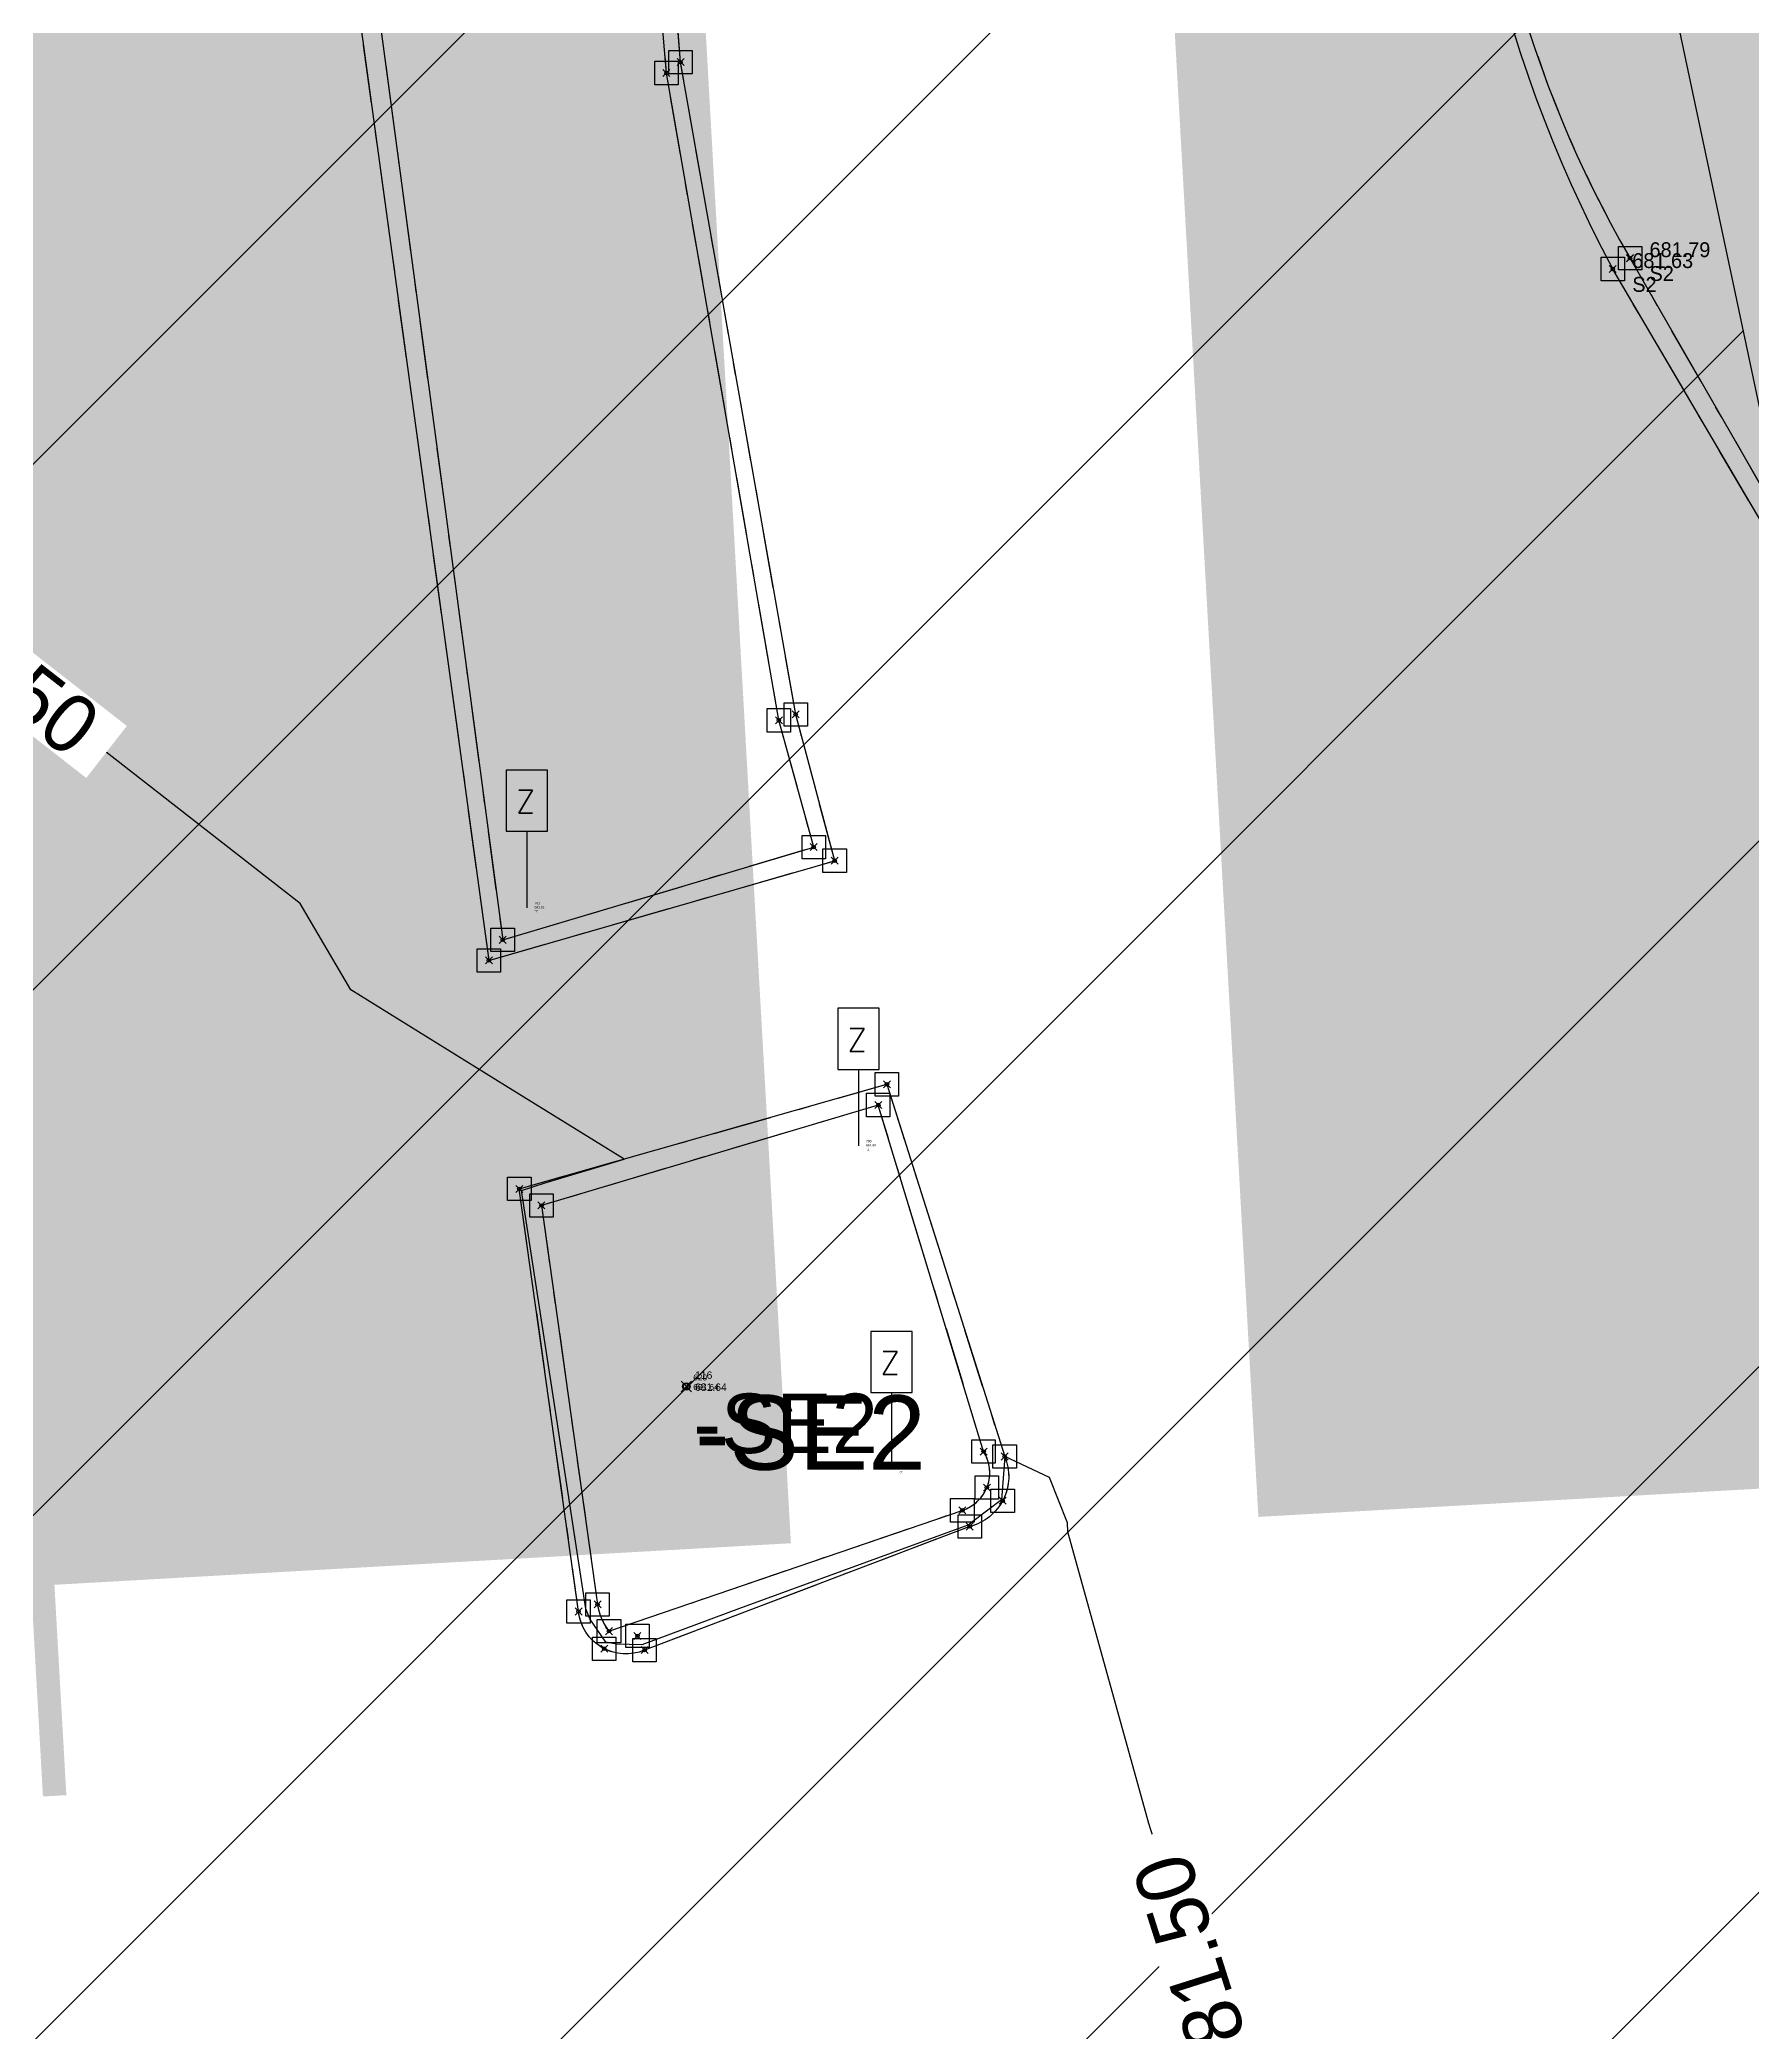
# Model space of a CAD drawing. Extents: x 350769 to 354978, y 6304672 to 6307963.
# Drawn here: x 352784.64 to 352799.26, y 6305531.52 to 6305548.54 of the extents above; entities that cross this region are included whole.
import ezdxf

# ---------------------------------------------------------------- set-up
doc = ezdxf.new("R2010")
doc.units = 0
doc.header["$PDMODE"] = 35
doc.header["$PDSIZE"] = 0.03
doc.linetypes.add('CONTINUOS', pattern=[0])
doc.linetypes.add('JPG_DASHDOT', pattern=[1, 0.5, -0.25, 0, -0.25])
doc.layers.get('0').update_dxf_attribs({"linetype": 'CONTINUOUS'})
for name, color, linetype in [('0-LEVANTAMIENTO 2020.SEP', 252, 'CONTINUOUS'), ('03_S2_Pav ext_Borde vereda', 7, 'CONTINUOUS'), ('1-PAVIMENTO', 161, 'CONTINUOUS'), ('1-SOLERA', 212, 'CONTINUOUS'), ('C-TINN', 5, 'CONTINUOUS'), ('C-TOPO-MINR', 8, 'CONTINUOUS'), ('TOP-URB-SOLERAS', 2, 'JPG_DASHDOT'), ('V-NODE DIC 2005', 4, 'CONTINUOUS'), ('V-NODE-TEXT', 1, 'CONTINUOUS'), ('V-NODE-TEXT DIC 2005', 2, 'CONTINUOUS'), ('V-NODE-TEXT4', 4, 'CONTINUOUS'), ('Z-Z', 253, 'CONTINUOUS')]:
    doc.layers.add(name, color=color, linetype=linetype)
doc.layers.add('0_ASD_TOPOGRAFIA_ELEMENTOS', color=7, linetype='CONTINUOS', lineweight=5, true_color=0xbdbdbd)
doc.styles.add('A', font='arial.ttf', dxfattribs={"height": 2})
doc.styles.add('ROMANS', font='romans.shx', dxfattribs={"width": 0.65})

# ---------------------------------------------------------------- blocks, each defined once
blk = doc.blocks.new('Z')
for p, q in [((0.81, 5.399), (-0.81, 5.399)), ((-0.81, 5.399), (-0.81, 3)), ((0.81, 3), (0.81, 5.399)), ((-0.81, 3), (0.81, 3)), ((0, 3), (0, 0))]:
    blk.add_line(p, q)
at = {"style": 'ROMANS'}
blk.add_text('Z', height=0.9, rotation=360, dxfattribs=at).set_placement((-0.437, 3.706))
blk = doc.blocks.new('*U747', base_point=(352791.911, 6305536.329))
at = {"layer": 'Z-Z', "linetype": 'ByBlock', "lineweight": -2, "xscale": 0.2179037244193388, "yscale": 0.2179037244193388, "zscale": 0.2179037244193388}
blk.add_blockref('Z', (352791.911, 6305536.329), dxfattribs=at)
at = {"layer": 'V-NODE-TEXT', "linetype": 'ByBlock', "char_height": 0.02}
for s, insert, attachment_point in [('699', (352791.976, 6305536.369), 4), ('681.74', (352791.976, 6305536.344), 1), ('°Z', (352791.976, 6305536.299), 4)]:
    blk.add_mtext(s, dxfattribs=dict(at, insert=insert, attachment_point=attachment_point))
blk = doc.blocks.new('*U748', base_point=(352791.629, 6305539.09))
at = {"layer": 'Z-Z', "linetype": 'ByBlock', "lineweight": -2, "xscale": 0.2179037244193388, "yscale": 0.2179037244193388, "zscale": 0.2179037244193388}
blk.add_blockref('Z', (352791.629, 6305539.09), dxfattribs=at)
at = {"layer": 'V-NODE-TEXT', "linetype": 'ByBlock', "char_height": 0.02}
for s, insert, attachment_point in [('700', (352791.694, 6305539.13), 4), ('681.69', (352791.694, 6305539.105), 1), ('°Z', (352791.694, 6305539.06), 4)]:
    blk.add_mtext(s, dxfattribs=dict(at, insert=insert, attachment_point=attachment_point))
blk = doc.blocks.new('*U749', base_point=(352788.797, 6305541.124))
at = {"layer": 'Z-Z', "linetype": 'ByBlock', "lineweight": -2, "xscale": 0.2179037244193388, "yscale": 0.2179037244193388, "zscale": 0.2179037244193388}
blk.add_blockref('Z', (352788.797, 6305541.124), dxfattribs=at)
at = {"layer": 'V-NODE-TEXT', "linetype": 'ByBlock', "char_height": 0.02}
for s, insert, attachment_point in [('701', (352788.862, 6305541.164), 4), ('681.61', (352788.862, 6305541.139), 1), ('°Z', (352788.862, 6305541.094), 4)]:
    blk.add_mtext(s, dxfattribs=dict(at, insert=insert, attachment_point=attachment_point))
blk = doc.blocks.new('*U814', base_point=(352790.159, 6305537.035))
at = {"layer": 'V-NODE-TEXT4', "lineweight": -2}
for p, q in [((352790.123, 6305536.999), (352790.195, 6305537.071)), ((352790.123, 6305537.071), (352790.195, 6305536.999))]:
    blk.add_line(p, q, dxfattribs=at)
blk.add_circle((352790.159, 6305537.035), 0.0254, dxfattribs=at)
at = {"layer": 'V-NODE-TEXT4', "linetype": 'ByBlock', "style": 'A'}
for s, insert, char_height, attachment_point in [('620', (352790.218, 6305537.086), 0.0508, 7), ('681.64', (352790.218, 6305537.056), 0.0508, 1), ('-SE2', (352790.218, 6305536.974), 0.508, 1)]:
    blk.add_mtext(s, dxfattribs=dict(at, insert=insert, char_height=char_height, attachment_point=attachment_point))
blk = doc.blocks.new('*U818', base_point=(352790.159, 6305537.035))
at = {"layer": 'V-NODE-TEXT4', "lineweight": -2}
for p, q in [((352790.114, 6305536.99), (352790.204, 6305537.08)), ((352790.114, 6305537.08), (352790.204, 6305536.99))]:
    blk.add_line(p, q, dxfattribs=at)
blk.add_circle((352790.159, 6305537.035), 0.0318, dxfattribs=at)
at = {"layer": 'V-NODE-TEXT4', "linetype": 'ByBlock', "style": 'A'}
for s, insert, char_height, attachment_point in [('116', (352790.233, 6305537.099), 0.0635, 7), ('681.64', (352790.233, 6305537.061), 0.0635, 1), ('-SE2', (352790.233, 6305536.959), 0.635, 1)]:
    blk.add_mtext(s, dxfattribs=dict(at, insert=insert, char_height=char_height, attachment_point=attachment_point))
blk = doc.blocks.new('*U1327')
at = {"color": 0, "linetype": 'ByBlock', "lineweight": -2, "transparency": 16777216}
blk.add_point((0, 0), dxfattribs=at)
blk = doc.blocks.new('*U2148', base_point=(352798.132, 6305546.524))
at = {"layer": 'V-NODE-TEXT DIC 2005', "linetype": 'ByBlock', "char_height": 0.127}
for s, insert, attachment_point in [('681.63', (352798.299, 6305546.595), 4), ('S2', (352798.299, 6305546.456), 1)]:
    blk.add_mtext(s, dxfattribs=dict(at, insert=insert, attachment_point=attachment_point))
blk = doc.blocks.new('*U2149', base_point=(352798.132, 6305546.524))
at = {"layer": 'V-NODE-TEXT DIC 2005', "color": 2, "lineweight": -2}
blk.add_blockref('*U2148', (352798.132, 6305546.524), dxfattribs=at)
blk = doc.blocks.new('*U2146', base_point=(352798.279, 6305546.617))
at = {"layer": 'V-NODE-TEXT DIC 2005', "linetype": 'ByBlock', "char_height": 0.127}
for s, insert, attachment_point in [('681.79', (352798.446, 6305546.688), 4), ('S2', (352798.446, 6305546.549), 1)]:
    blk.add_mtext(s, dxfattribs=dict(at, insert=insert, attachment_point=attachment_point))
blk = doc.blocks.new('*U2147', base_point=(352798.279, 6305546.617))
at = {"layer": 'V-NODE-TEXT DIC 2005', "color": 2, "lineweight": -2}
blk.add_blockref('*U2146', (352798.279, 6305546.617), dxfattribs=at)
blk = doc.blocks.new('*U5026', base_point=(352791.911, 6305536.329))
at = {"layer": 'Z-Z', "linetype": 'ByBlock', "lineweight": -2, "xscale": 0.2179037244193388, "yscale": 0.2179037244193388, "zscale": 0.2179037244193388}
blk.add_blockref('Z', (352791.911, 6305536.329), dxfattribs=at)
at = {"layer": 'V-NODE-TEXT', "linetype": 'ByBlock', "char_height": 0.02}
for s, insert, attachment_point in [('699', (352791.976, 6305536.369), 4), ('681.74', (352791.976, 6305536.344), 1), ('°Z', (352791.976, 6305536.299), 4)]:
    blk.add_mtext(s, dxfattribs=dict(at, insert=insert, attachment_point=attachment_point))
blk = doc.blocks.new('*U5027', base_point=(352791.629, 6305539.09))
at = {"layer": 'Z-Z', "linetype": 'ByBlock', "lineweight": -2, "xscale": 0.2179037244193388, "yscale": 0.2179037244193388, "zscale": 0.2179037244193388}
blk.add_blockref('Z', (352791.629, 6305539.09), dxfattribs=at)
at = {"layer": 'V-NODE-TEXT', "linetype": 'ByBlock', "char_height": 0.02}
for s, insert, attachment_point in [('700', (352791.694, 6305539.13), 4), ('681.69', (352791.694, 6305539.105), 1), ('°Z', (352791.694, 6305539.06), 4)]:
    blk.add_mtext(s, dxfattribs=dict(at, insert=insert, attachment_point=attachment_point))
blk = doc.blocks.new('*U5028', base_point=(352788.797, 6305541.124))
at = {"layer": 'Z-Z', "linetype": 'ByBlock', "lineweight": -2, "xscale": 0.2179037244193388, "yscale": 0.2179037244193388, "zscale": 0.2179037244193388}
blk.add_blockref('Z', (352788.797, 6305541.124), dxfattribs=at)
at = {"layer": 'V-NODE-TEXT', "linetype": 'ByBlock', "char_height": 0.02}
for s, insert, attachment_point in [('701', (352788.862, 6305541.164), 4), ('681.61', (352788.862, 6305541.139), 1), ('°Z', (352788.862, 6305541.094), 4)]:
    blk.add_mtext(s, dxfattribs=dict(at, insert=insert, attachment_point=attachment_point))
blk = doc.blocks.new('*U5093', base_point=(352790.159, 6305537.035))
at = {"layer": 'V-NODE-TEXT4', "lineweight": -2}
for p, q in [((352790.123, 6305536.999), (352790.195, 6305537.071)), ((352790.123, 6305537.071), (352790.195, 6305536.999))]:
    blk.add_line(p, q, dxfattribs=at)
blk.add_circle((352790.159, 6305537.035), 0.0254, dxfattribs=at)
at = {"layer": 'V-NODE-TEXT4', "linetype": 'ByBlock', "style": 'A'}
for s, insert, char_height, attachment_point in [('620', (352790.218, 6305537.086), 0.0508, 7), ('681.64', (352790.218, 6305537.056), 0.0508, 1), ('-SE2', (352790.218, 6305536.974), 0.508, 1)]:
    blk.add_mtext(s, dxfattribs=dict(at, insert=insert, char_height=char_height, attachment_point=attachment_point))
blk = doc.blocks.new('*U5097', base_point=(352790.159, 6305537.035))
at = {"layer": 'V-NODE-TEXT4', "lineweight": -2}
for p, q in [((352790.114, 6305536.99), (352790.204, 6305537.08)), ((352790.114, 6305537.08), (352790.204, 6305536.99))]:
    blk.add_line(p, q, dxfattribs=at)
blk.add_circle((352790.159, 6305537.035), 0.0318, dxfattribs=at)
at = {"layer": 'V-NODE-TEXT4', "linetype": 'ByBlock', "style": 'A'}
for s, insert, char_height, attachment_point in [('116', (352790.233, 6305537.099), 0.0635, 7), ('681.64', (352790.233, 6305537.061), 0.0635, 1), ('-SE2', (352790.233, 6305536.959), 0.635, 1)]:
    blk.add_mtext(s, dxfattribs=dict(at, insert=insert, char_height=char_height, attachment_point=attachment_point))
blk = doc.blocks.new('TOPOGRAFIA')
at = {"layer": '1-PAVIMENTO', "color": 9, "true_color": 0xbdbdbd}
for p, q in [((390786.652, 6302553.941), (390788.472, 6302540.674)), ((390790.109, 6302548.347), (390789.672, 6302553.901)), ((390791.093, 6302542.775), (390790.109, 6302548.347)), ((390800.349, 6302542.702), (390798.072, 6302546.58)), ((390791.426, 6302541.526), (390791.093, 6302542.775)), ((390788.472, 6302540.674), (390791.426, 6302541.526))]:
    blk.add_line(p, q, dxfattribs=at)
at = {"layer": '1-PAVIMENTO', "color": 9, "true_color": 0xbdbdbd, "flags": 128}
blk.add_lwpolyline([(390791.872, 6302539.616), (390792.878, 6302536.437, -0.459599), (390792.58, 6302535.839), (390789.802, 6302534.783, -0.503533), (390789.238, 6302535.113), (390788.732, 6302538.723)], format="xyb", close=True, dxfattribs=at)
at = {"layer": '1-PAVIMENTO', "color": 9, "true_color": 0xbdbdbd}
blk.add_arc((390808.236, 6302552.017), 11.527, 176.3051, 208.1455, dxfattribs=at)
at = {"layer": '1-SOLERA', "color": 9, "true_color": 0xbdbdbd, "flags": 128}
for points in [[(390788.59, 6302540.85), (390791.247, 6302541.642), (390790.949, 6302542.725), (390789.989, 6302548.254), (390789.507, 6302553.88), (390789.369, 6302568.667, 0.906082), (390784.931, 6302567.507), (390786.837, 6302553.951), (390788.59, 6302540.85)], [(390796.876, 6302551.635, 0.130305), (390798.211, 6302546.687)], [(390789.498, 6302534.945), (390792.516, 6302535.977, 0.491328), (390792.698, 6302536.479), (390791.798, 6302539.439), (390788.921, 6302538.581), (390789.4, 6302535.173, 0.133949), (390789.498, 6302534.945, 2.423065)]]:
    blk.add_lwpolyline(points, format="xyb", dxfattribs=at)
blk.add_lwpolyline([(390800.473, 6302542.76), (390798.211, 6302546.687)], dxfattribs=at)
at = {"layer": 'C-TINN', "color": 9, "linetype": 'Continuous', "lineweight": -3, "true_color": 0xbdbdbd}
for points, elevation in [([(390789.889, 6302548.154), (390789.889, 6302548.354), (390790.089, 6302548.354), (390790.089, 6302548.154), (390789.889, 6302548.154)], 681.801), ([(390790.009, 6302548.247), (390790.009, 6302548.447), (390790.209, 6302548.447), (390790.209, 6302548.247), (390790.009, 6302548.247)], 681.637), ([(390797.972, 6302546.48), (390797.972, 6302546.68), (390798.172, 6302546.68), (390798.172, 6302546.48), (390797.972, 6302546.48)], 681.63), ([(390798.12, 6302546.572), (390798.12, 6302546.772), (390798.32, 6302546.772), (390798.32, 6302546.572), (390798.12, 6302546.572)], 681.79), ([(390790.993, 6302542.675), (390790.993, 6302542.875), (390791.193, 6302542.875), (390791.193, 6302542.675), (390790.993, 6302542.675)], 681.555), ([(390790.849, 6302542.625), (390790.849, 6302542.825), (390791.049, 6302542.825), (390791.049, 6302542.625), (390790.849, 6302542.625)], 681.725), ([(390791.147, 6302541.542), (390791.147, 6302541.742), (390791.347, 6302541.742), (390791.347, 6302541.542), (390791.147, 6302541.542)], 681.701), ([(390791.326, 6302541.426), (390791.326, 6302541.626), (390791.526, 6302541.626), (390791.526, 6302541.426), (390791.326, 6302541.426)], 681.55), ([(390788.49, 6302540.75), (390788.49, 6302540.95), (390788.69, 6302540.95), (390788.69, 6302540.75), (390788.49, 6302540.75)], 681.661), ([(390788.372, 6302540.574), (390788.372, 6302540.774), (390788.572, 6302540.774), (390788.572, 6302540.574), (390788.372, 6302540.574)], 681.517), ([(390791.772, 6302539.516), (390791.772, 6302539.716), (390791.972, 6302539.716), (390791.972, 6302539.516), (390791.772, 6302539.516)], 681.535), ([(390791.698, 6302539.339), (390791.698, 6302539.539), (390791.898, 6302539.539), (390791.898, 6302539.339), (390791.698, 6302539.339)], 681.681), ([(390788.632, 6302538.623), (390788.632, 6302538.823), (390788.832, 6302538.823), (390788.832, 6302538.623), (390788.632, 6302538.623)], 681.486), ([(390788.821, 6302538.481), (390788.821, 6302538.681), (390789.021, 6302538.681), (390789.021, 6302538.481), (390788.821, 6302538.481)], 681.632), ([(390792.598, 6302536.379), (390792.598, 6302536.579), (390792.798, 6302536.579), (390792.798, 6302536.379), (390792.598, 6302536.379)], 681.664), ([(390792.778, 6302536.337), (390792.778, 6302536.537), (390792.978, 6302536.537), (390792.978, 6302536.337), (390792.778, 6302536.337)], 681.5), ([(390792.626, 6302536.072), (390792.626, 6302536.272), (390792.826, 6302536.272), (390792.826, 6302536.072), (390792.626, 6302536.072)], 681.654), ([(390792.416, 6302535.877), (390792.416, 6302536.077), (390792.616, 6302536.077), (390792.616, 6302535.877), (390792.416, 6302535.877)], 681.643), ([(390792.761, 6302535.959), (390792.761, 6302536.159), (390792.961, 6302536.159), (390792.961, 6302535.959), (390792.761, 6302535.959)], 681.487), ([(390792.48, 6302535.739), (390792.48, 6302535.939), (390792.68, 6302535.939), (390792.68, 6302535.739), (390792.48, 6302535.739)], 681.482), ([(390789.138, 6302535.013), (390789.138, 6302535.213), (390789.338, 6302535.213), (390789.338, 6302535.013), (390789.138, 6302535.013)], 681.44), ([(390789.3, 6302535.073), (390789.3, 6302535.273), (390789.5, 6302535.273), (390789.5, 6302535.073), (390789.3, 6302535.073)], 681.599), ([(390789.398, 6302534.845), (390789.398, 6302535.045), (390789.598, 6302535.045), (390789.598, 6302534.845), (390789.398, 6302534.845)], 681.603), ([(390789.357, 6302534.695), (390789.357, 6302534.895), (390789.557, 6302534.895), (390789.557, 6302534.695), (390789.357, 6302534.695)], 681.44), ([(390789.641, 6302534.805), (390789.641, 6302535.005), (390789.841, 6302535.005), (390789.841, 6302534.805), (390789.641, 6302534.805)], 681.604), ([(390789.702, 6302534.683), (390789.702, 6302534.883), (390789.902, 6302534.883), (390789.902, 6302534.683), (390789.702, 6302534.683)], 681.439)]:
    blk.add_lwpolyline(points, dxfattribs=dict(at, elevation=elevation))
for p in [(390790.109, 6302548.347, 681.637), (390789.989, 6302548.254, 681.801), (390798.22, 6302546.672, 681.79), (390798.072, 6302546.58, 681.63), (390790.949, 6302542.725, 681.725), (390791.093, 6302542.775, 681.555), (390791.247, 6302541.642, 681.701), (390791.426, 6302541.526, 681.55), (390788.59, 6302540.85, 681.661), (390788.472, 6302540.674, 681.517), (390791.872, 6302539.616, 681.535), (390791.798, 6302539.439, 681.681), (390788.732, 6302538.723, 681.486), (390788.921, 6302538.581, 681.632), (390792.698, 6302536.479, 681.664), (390792.878, 6302536.437, 681.5), (390792.726, 6302536.172, 681.654), (390792.861, 6302536.059, 681.487), (390792.516, 6302535.977, 681.643), (390792.58, 6302535.839, 681.482), (390789.238, 6302535.113, 681.44), (390789.4, 6302535.173, 681.599), (390789.498, 6302534.945, 681.603), (390789.741, 6302534.905, 681.604), (390789.457, 6302534.795, 681.44), (390789.802, 6302534.783, 681.439)]:
    blk.add_point(p, dxfattribs=at)
at = {"layer": 'C-TOPO-MINR', "color": 9, "linetype": 'Continuous', "lineweight": -3, "true_color": 0xbdbdbd, "elevation": 681.5}
blk.add_lwpolyline([(390795.723, 6302528.22), (390794.11, 6302533.301), (390793.418, 6302535.793), (390793.415, 6302535.871), (390793.262, 6302536.257), (390792.878, 6302536.437), (390792.85, 6302536.068), (390792.595, 6302535.874), (390792.573, 6302535.854), (390790.614, 6302535.14), (390789.779, 6302534.828), (390789.561, 6302534.835), (390789.472, 6302534.85), (390789.334, 6302535.051), (390789.299, 6302535.136), (390789.139, 6302536.197), (390788.75, 6302538.709), (390788.952, 6302538.774), (390789.629, 6302538.978), (390788.615, 6302539.604), (390787.292, 6302540.424), (390786.86, 6302541.16), (390780.745, 6302545.929)], dxfattribs=at)
at = {"color": 9, "true_color": 0xbdbdbd}
for name in ['*U5097', '*U5093']:
    blk.add_blockref(name, (390790.159, 6302537.035), dxfattribs=at)
at = {"layer": 'V-NODE DIC 2005', "color": 9, "lineweight": -2, "true_color": 0xbdbdbd, "rotation": 359.9963883938062}
for p in [(390798.219, 6302546.673), (390798.072, 6302546.58)]:
    blk.add_blockref('*U1327', p, dxfattribs=at)
at = {"layer": 'V-NODE-TEXT DIC 2005', "color": 9, "lineweight": -2, "true_color": 0xbdbdbd, "rotation": 359.9963883938062}
for name, p in [('*U2147', (390798.219, 6302546.673)), ('*U2149', (390798.072, 6302546.58))]:
    blk.add_blockref(name, p, dxfattribs=at)
at = {"layer": 'Z-Z', "color": 9, "true_color": 0xbdbdbd}
for name, p in [('*U5028', (390788.797, 6302541.124)), ('*U5027', (390791.629, 6302539.09)), ('*U5026', (390791.911, 6302536.329))]:
    blk.add_blockref(name, p, dxfattribs=at)
at = {"layer": 'C-TOPO-MINR', "color": 9, "linetype": 'Continuous', "lineweight": -3, "true_color": 0xbdbdbd, "char_height": 0.5, "width": 2.40476, "attachment_point": 5, "bg_fill": 3, "box_fill_scale": 1.0635, "bg_fill_color": 256, "bg_fill_true_color": 13158600, "bg_fill_transparency": 0}
for insert, rotation in [((390784.231, 6302543.211, 681.5), 322.0523), ((390794.512, 6302532.034, 681.5), 107.613)]:
    blk.add_mtext('681.50', dxfattribs=dict(at, insert=insert, rotation=rotation))

msp = doc.modelspace()

# ---------------------------------------------------------------- hatches: boundary and pattern name
at = {"layer": '0-LEVANTAMIENTO 2020.SEP'}
h = msp.add_hatch(dxfattribs=at)
h.set_pattern_fill('ANSI31', color=256)
h.paths.add_polyline_path([(352786.854, 6305570.328), (352789.559, 6305568.782), (352796.229, 6305563.036), (352796.394, 6305559.215), (352799.497, 6305544.587), (352801.562, 6305544.648), (352802.129, 6305542.952), (352804.138, 6305542.251), (352805.852, 6305542.013), (352807.818, 6305542.159), (352809.533, 6305542.539), (352812.285, 6305543.63), (352814.276, 6305543.31), (352814.959, 6305536.974), (352827.184, 6305536.576), (352863.395, 6305535.87), (352863.73, 6305535.71), (352863.65, 6305535.385), (352849.705, 6305519.489), (352837.089, 6305514.089), (352826.678, 6305509.881), (352813.927, 6305505.338), (352798.327, 6305503.46), (352783.05, 6305513.452), (352782.929, 6305513.515), (352778.101, 6305521.91), (352778.034, 6305522.055), (352777.821, 6305529.65), (352778.4, 6305538.745), (352778.623, 6305562.211)])
at = {"layer": '03_S2_Pav ext_Borde vereda'}
h = msp.add_hatch(dxfattribs=at)
h.set_pattern_fill('DOTS', color=256, scale=0.2)
h.set_pattern_definition([(0, (0, 0), (0.079375, 0.15875), [0, -0.15875])])
edge = h.paths.add_edge_path()
edge.add_arc((352748.807, 6305741.269), 0.6, 191.9515, 355.6455, ccw=False)
edge.add_arc((352792.166, 6305750.447), 44.919, 191.6658, 191.9515, ccw=False)
edge.add_line((352748.174, 6305741.364), (352741.238, 6305741.435))
edge.add_arc((352792.166, 6305750.447), 51.719, 188.0126, 190.0351, ccw=False)
edge.add_line((352740.951, 6305743.238), (352740.749, 6305743.24))
edge.add_arc((352792.166, 6305750.447), 51.919, 187.9792, 192.0603)
edge.add_arc((352692.496, 6305729.152), 50, 5.6038, 12.0603, ccw=False)
edge.add_arc((352885.486, 6305749.065), 144.016, 185.9908, 195.05624)
edge.add_arc((352743.517, 6305710.875), 3, -16.8305, 15.0562, ccw=False)
edge.add_line((352746.389, 6305710.007), (352745.329, 6305706.502))
edge.add_arc((352748.2, 6305705.634), 3, 163.1695, 198.1695)
edge.add_line((352745.35, 6305704.698), (352746.83, 6305700.188))
edge.add_arc((353217.983, 6305866.064), 499.5, 199.39537, 202.53487)
edge.add_line((352756.622, 6305674.633), (352763.639, 6305654.529))
edge.add_line((352763.639, 6305654.529), (352766.426, 6305646.435))
edge.add_arc((352769.263, 6305647.412), 3, 199.0021, 234.0031)
edge.add_line((352767.5, 6305644.985), (352769.962, 6305643.197))
edge.add_arc((352768.198, 6305640.77), 3, 17.9764, 54.0015, ccw=False)
edge.add_arc((351870.786, 6305349.592), 946.469, 17.70596, 17.976359, ccw=False)
edge.add_arc((357774.17, 6306970.411), 5176.321, 194.922513, 195.061819)
edge.add_arc((352345.674, 6305526.266), 441.256, 9.34098, 12.96792, ccw=False)
edge.add_line((352781.079, 6305597.886), (352781.449, 6305594.732))
edge.add_line((352781.449, 6305594.732), (352781.712, 6305591.66))
edge.add_line((352781.712, 6305591.66), (352781.839, 6305588.604))
edge.add_line((352781.839, 6305588.604), (352781.836, 6305585.625))
edge.add_line((352781.836, 6305585.625), (352781.765, 6305582.656))
edge.add_line((352781.765, 6305582.656), (352781.694, 6305579.728))
edge.add_line((352781.694, 6305579.728), (352781.692, 6305576.786))
edge.add_line((352781.692, 6305576.786), (352781.816, 6305573.824))
edge.add_line((352781.816, 6305573.824), (352782.133, 6305570.857))
edge.add_line((352782.133, 6305570.857), (352782.422, 6305567.893))
edge.add_arc((352351.016, 6305527.324), 433.31, 3.22552, 5.37215, ccw=False)
edge.add_line((352783.639, 6305551.705), (352784.663, 6305533.533))
edge.add_line((352784.663, 6305533.533), (352784.863, 6305533.544))
edge.add_line((352784.863, 6305533.544), (352784.761, 6305535.341))
edge.add_line((352784.761, 6305535.341), (352791.052, 6305535.696))
edge.add_line((352791.052, 6305535.696), (352790.129, 6305552.071))
edge.add_arc((352351.167, 6305527.339), 439.658, 3.2247, 6.06057)
edge.add_arc((352790.357, 6305573.969), 2, 6.0606, 186.0606, ccw=False)
edge.add_arc((352351.162, 6305527.338), 443.663, 3.21745, 6.06057, ccw=False)
edge.add_line((352794.126, 6305552.239), (352795.045, 6305535.921))
edge.add_line((352795.045, 6305535.921), (352802.334, 6305536.332))
edge.add_line((352802.334, 6305536.332), (352802.435, 6305534.534))
edge.add_line((352802.435, 6305534.534), (352802.635, 6305534.546))
edge.add_line((352802.635, 6305534.546), (352801.614, 6305552.661))
edge.add_arc((352351.183, 6305527.34), 451.142, 3.21751, 7.53958)
edge.add_line((352798.425, 6305586.535), (352797.901, 6305589.489))
edge.add_line((352797.901, 6305589.489), (352797.337, 6305592.434))
edge.add_line((352797.337, 6305592.434), (352796.696, 6305595.358))
edge.add_line((352796.696, 6305595.358), (352795.983, 6305598.257))
edge.add_line((352795.983, 6305598.257), (352795.231, 6305601.141))
edge.add_line((352795.231, 6305601.141), (352794.478, 6305604.033))
edge.add_line((352794.478, 6305604.033), (352793.76, 6305606.951))
edge.add_line((352793.76, 6305606.951), (352793.112, 6305609.908))
edge.add_line((352793.112, 6305609.908), (352792.539, 6305612.89))
edge.add_line((352792.539, 6305612.89), (352792.032, 6305615.833))
edge.add_arc((352349.379, 6305527.058), 451.467, 11.34037, 13.00836)
edge.add_arc((357774.17, 6306970.411), 5162.321, 194.999983, 195.064624, ccw=False)
edge.add_arc((357774.17, 6306970.411), 5162.321, 194.918755, 194.999983, ccw=False)
edge.add_arc((351870.786, 6305349.592), 960.469, 17.685582, 18.028446)
edge.add_line((352784.099, 6305646.847), (352779.713, 6305660.065))
edge.add_line((352779.713, 6305660.065), (352778.245, 6305664.271))
edge.add_arc((352781.077, 6305665.26), 3, 164.2427, 199.242, ccw=False)
edge.add_line((352778.19, 6305666.074), (352779.097, 6305669.287))
edge.add_arc((352776.209, 6305670.102), 3, 344.2427, 379.2412)
edge.add_line((352779.042, 6305671.091), (352775.313, 6305681.773))
edge.add_arc((353217.983, 6305866.064), 479.5, 199.39537, 202.60286, ccw=False)
edge.add_arc((352886.447, 6305749.311), 128.007, 193.01673, 199.38233, ccw=False)
edge.add_line((352761.729, 6305720.48), (352761.207, 6305722.929))
edge.add_arc((352758.273, 6305722.303), 3, 12.0434, 47.0434)
edge.add_line((352760.317, 6305724.499), (352758.056, 6305726.605))
edge.add_arc((352760.094, 6305728.805), 3, 189.0153, 227.1838, ccw=False)
edge.add_arc((352890.905, 6305749.734), 135.474, 186.61724, 189.08835, ccw=False)
edge.add_arc((352776.2, 6305736.427), 20, 179.05, 186.6144, ccw=False)
edge.add_arc((352822.484, 6305735.659), 66.291, 173.57381, 179.05002, ccw=False)
edge.add_line((352756.61, 6305743.079), (352756.409, 6305743.081))
edge.add_arc((352822.484, 6305735.659), 66.491, 173.59144, 175.14861)
edge.add_line((352756.232, 6305741.282), (352749.412, 6305741.352))
edge.add_arc((352781.038, 6305739.581), 31.675, 176.7951, 177.0268)

# ---------------------------------------------------------------- linework, layer by layer
at = {"layer": '0-LEVANTAMIENTO 2020.SEP', "flags": 128}
msp.add_lwpolyline([(352786.854, 6305570.328), (352789.559, 6305568.782), (352796.229, 6305563.036), (352796.394, 6305559.215), (352799.497, 6305544.587)], dxfattribs=at)
at = {"layer": '1-PAVIMENTO'}
msp.add_arc((352808.236, 6305552.017), 11.527, 176.3051, 208.1455, dxfattribs=at)
at = {"layer": 'TOP-URB-SOLERAS'}
for p, q in [((352786.652, 6305553.941), (352788.472, 6305540.674)), ((352790.109, 6305548.347), (352789.672, 6305553.901)), ((352791.093, 6305542.775), (352790.109, 6305548.347)), ((352800.349, 6305542.702), (352798.072, 6305546.58)), ((352791.426, 6305541.526), (352791.093, 6305542.775)), ((352788.472, 6305540.674), (352791.426, 6305541.526))]:
    msp.add_line(p, q, dxfattribs=at)
at = {"layer": 'TOP-URB-SOLERAS', "flags": 128}
for points in [[(352788.59, 6305540.85), (352791.247, 6305541.642), (352790.949, 6305542.725), (352789.989, 6305548.254), (352789.507, 6305553.88), (352789.369, 6305568.667, 0.906082), (352784.931, 6305567.507), (352786.837, 6305553.951), (352788.59, 6305540.85)], [(352796.876, 6305551.635, 0.130305), (352798.211, 6305546.687)], [(352789.498, 6305534.945), (352792.516, 6305535.977, 0.491328), (352792.698, 6305536.479), (352791.798, 6305539.439), (352788.921, 6305538.581), (352789.4, 6305535.173, 0.133949), (352789.498, 6305534.945, 2.423065)]]:
    msp.add_lwpolyline(points, format="xyb", dxfattribs=at)
msp.add_lwpolyline([(352800.473, 6305542.76), (352798.211, 6305546.687)], dxfattribs=at)
msp.add_lwpolyline([(352791.872, 6305539.616), (352792.878, 6305536.437, -0.459599), (352792.58, 6305535.839), (352789.802, 6305534.783, -0.503533), (352789.238, 6305535.113), (352788.732, 6305538.723)], format="xyb", close=True, dxfattribs=at)

# ---------------------------------------------------------------- block references
for name in ['*U818', '*U814']:
    msp.add_blockref(name, (352790.159, 6305537.035))
at = {"layer": 'Z-Z'}
for name, p in [('*U749', (352788.797, 6305541.124)), ('*U748', (352791.629, 6305539.09)), ('*U747', (352791.911, 6305536.329))]:
    msp.add_blockref(name, p, dxfattribs=at)

# ---------------------------------------------------------------- next in the draw order: block references
at = {"layer": '0_ASD_TOPOGRAFIA_ELEMENTOS', "color": 30, "true_color": 0xf26507}
msp.add_blockref('TOPOGRAFIA', (-38000, 3000), dxfattribs=at)

doc.saveas('drawing.dxf')
